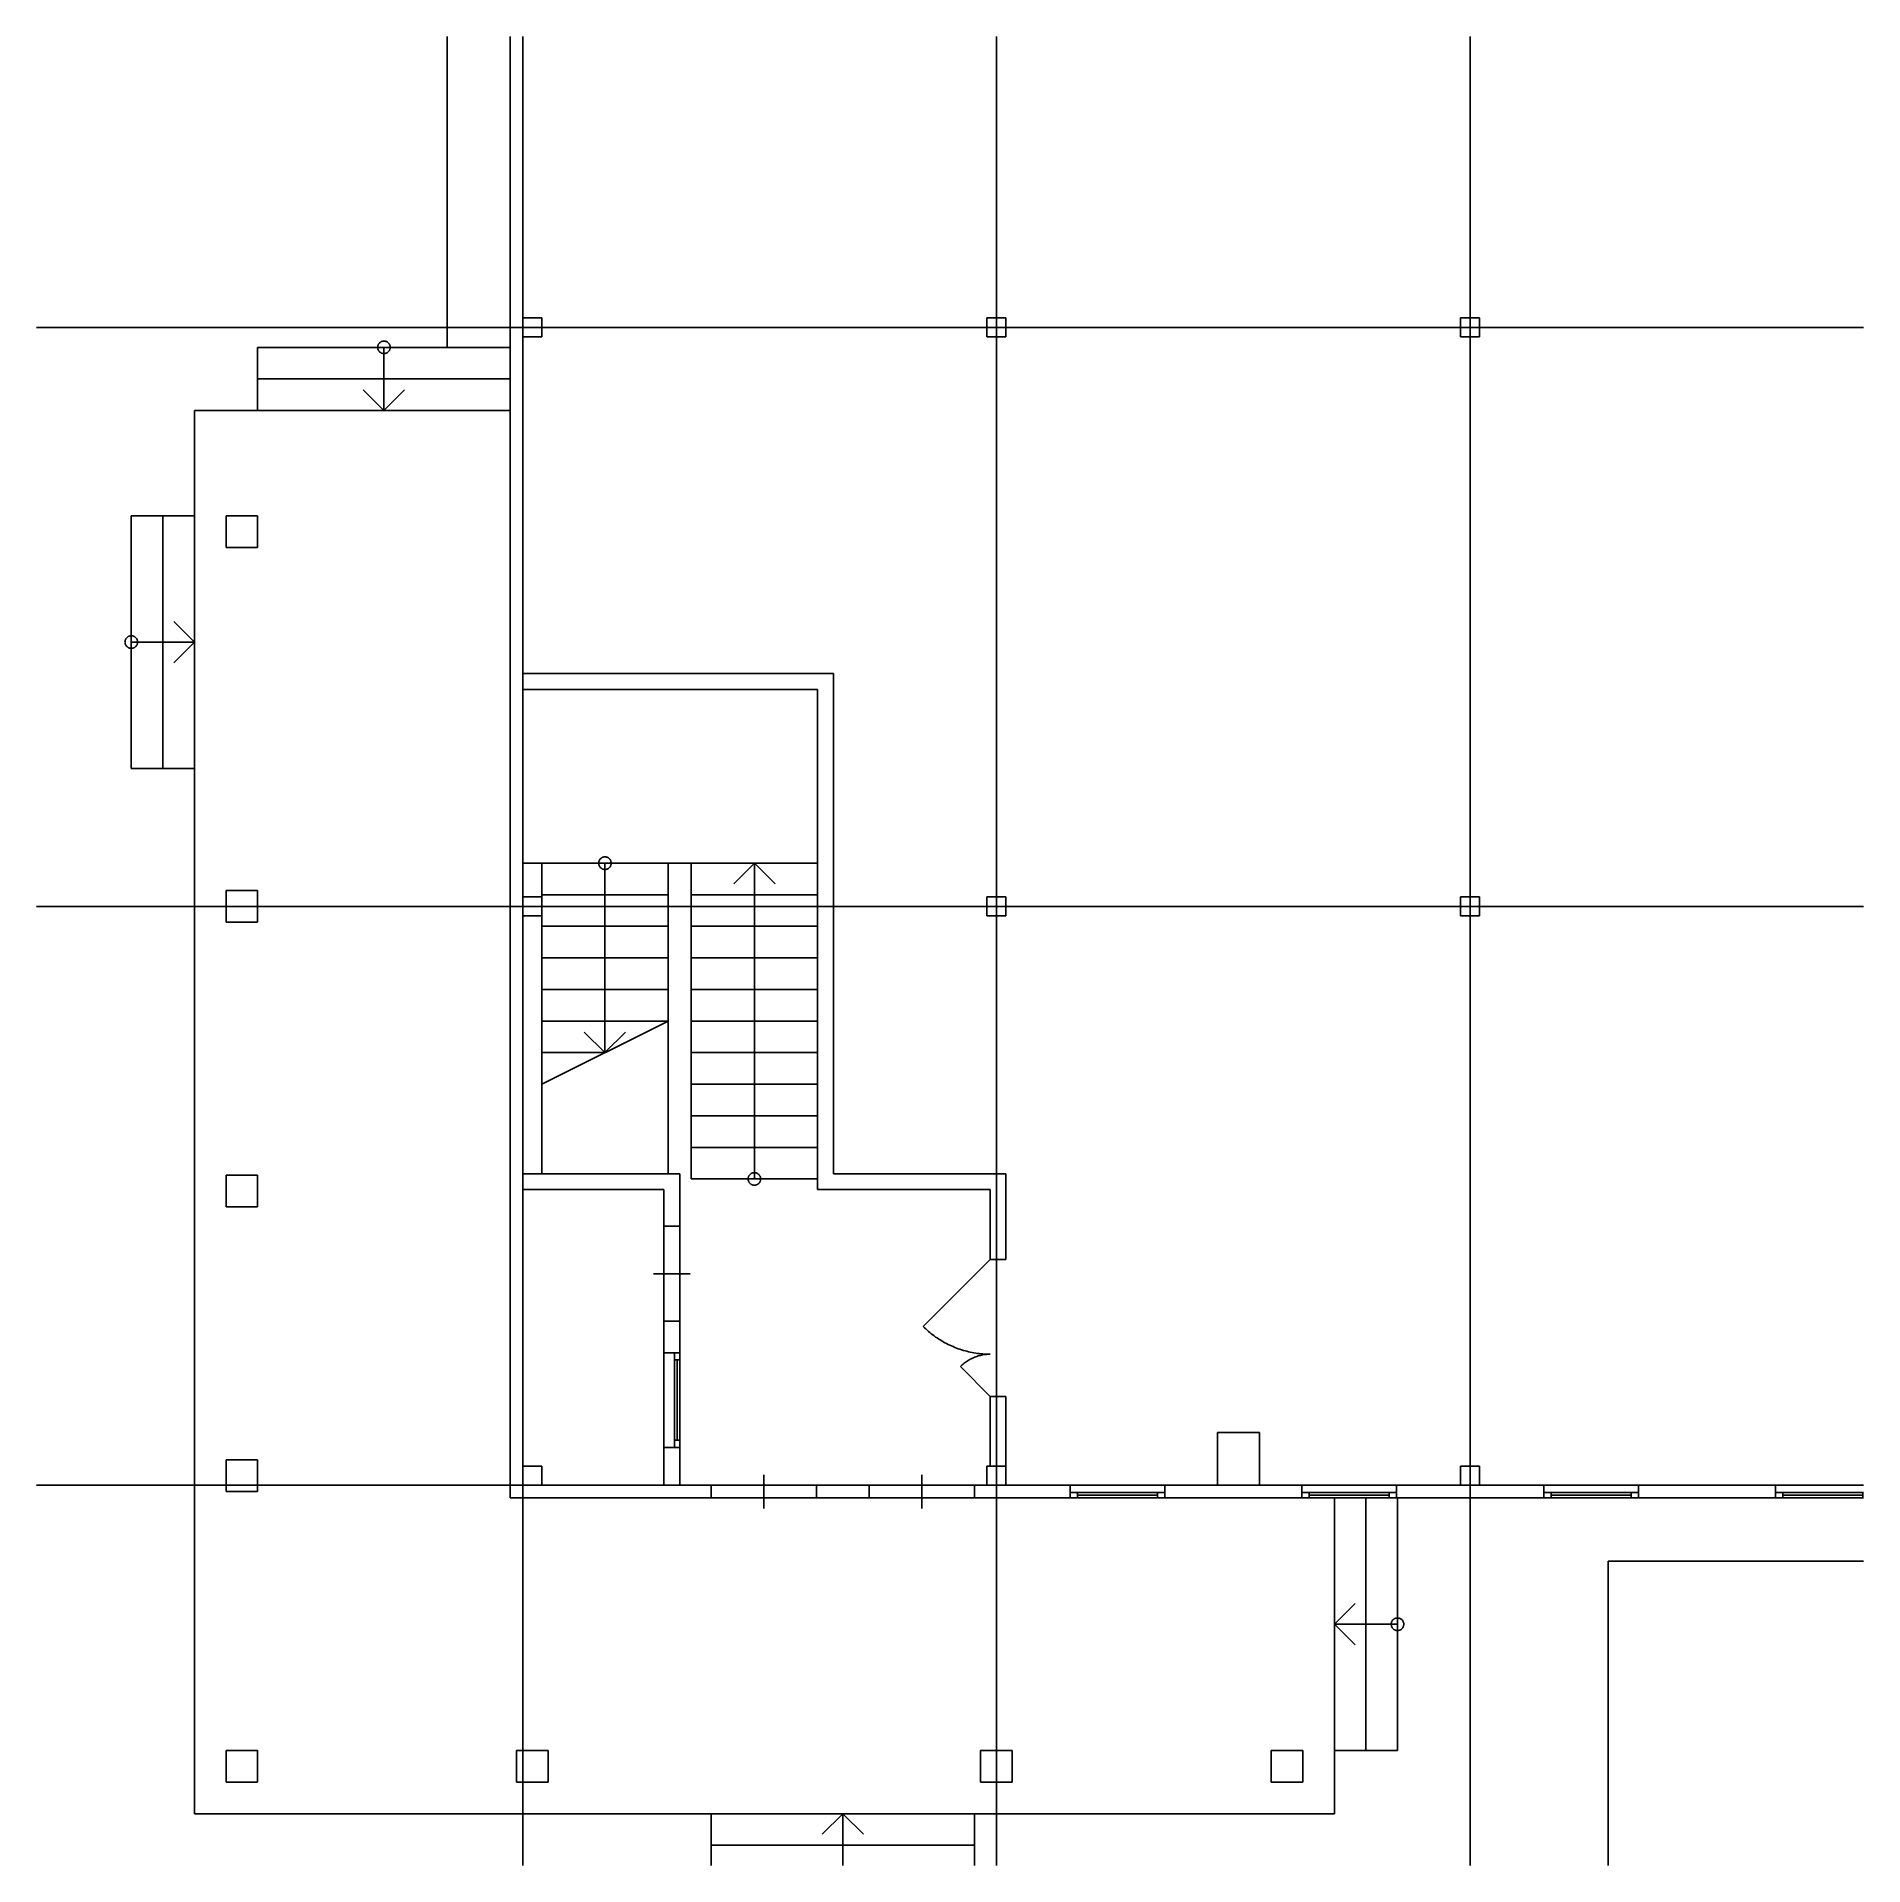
# Model space of a CAD drawing. Extents: x 2 to 2052, y 0 to 2052.
import ezdxf

# ---------------------------------------------------------------- set-up
doc = ezdxf.new("R2010")
doc.units = 0

msp = doc.modelspace()

# ---------------------------------------------------------------- linework, layer by layer
for p, q in [((462.6, 2052), (462.6, 1703.3)), ((533.5, 2052), (533.5, 412.4)), ((547.7, 2052), (547.7, 0)), ((547.7, 2052), (547.7, 1337.2)), ((1079.2, 2052), (1079.2, 0)), ((1610.7, 2052), (1610.7, 0)), ((2, 1725.7), (2052, 1725.7)), ((547.7, 1736.4), (568.9, 1736.4)), ((547.7, 1715.1), (547.7, 1736.4)), ((547.7, 1736.4), (547.7, 1736.4)), ((568.9, 1736.4), (568.9, 1715.1)), ((1068.5, 1736.4), (1089.8, 1736.4)), ((1068.5, 1715.1), (1068.5, 1736.4)), ((1068.5, 1736.4), (1068.5, 1736.4)), ((1089.8, 1736.4), (1089.8, 1715.1)), ((1600, 1736.4), (1621.3, 1736.4)), ((1600, 1715.1), (1600, 1736.4)), ((1600, 1736.4), (1600, 1736.4)), ((1621.3, 1736.4), (1621.3, 1715.1)), ((250, 1632.4), (250, 1703.3)), ((533.5, 1703.3), (250, 1703.3)), ((384.8, 1704.3), (384.7, 1703.8)), ((384.7, 1703.8), (384.7, 1703.3)), ((384.7, 1703.3), (384.7, 1702.8)), ((384.9, 1704.9), (384.8, 1704.3)), ((385, 1705.4), (384.9, 1704.9)), ((385.2, 1705.9), (385, 1705.4)), ((385.4, 1706.4), (385.2, 1705.9)), ((385.7, 1706.8), (385.4, 1706.4)), ((385.9, 1707.3), (385.7, 1706.8)), ((386.3, 1707.7), (385.9, 1707.3)), ((386.6, 1708.1), (386.3, 1707.7)), ((387, 1708.5), (386.6, 1708.1)), ((387.4, 1708.8), (387, 1708.5)), ((387.8, 1709.1), (387.4, 1708.8)), ((388.2, 1709.4), (387.8, 1709.1)), ((388.7, 1709.7), (388.2, 1709.4)), ((389.2, 1709.9), (388.7, 1709.7)), ((389.7, 1710), (389.2, 1709.9)), ((390.2, 1710.2), (389.7, 1710)), ((390.7, 1710.3), (390.2, 1710.2)), ((391.2, 1710.3), (390.7, 1710.3)), ((391.8, 1710.3), (391.2, 1710.3)), ((392.3, 1710.3), (391.8, 1710.3)), ((391.8, 1703.3), (391.8, 1632.4)), ((392.8, 1710.3), (392.3, 1710.3)), ((393.3, 1710.2), (392.8, 1710.3)), ((393.8, 1710), (393.3, 1710.2)), ((394.3, 1709.9), (393.8, 1710)), ((394.8, 1709.7), (394.3, 1709.9)), ((395.3, 1709.4), (394.8, 1709.7)), ((395.7, 1709.1), (395.3, 1709.4)), ((396.2, 1708.8), (395.7, 1709.1)), ((396.6, 1708.5), (396.2, 1708.8)), ((396.9, 1708.1), (396.6, 1708.5)), ((397.3, 1707.7), (396.9, 1708.1)), ((397.6, 1707.3), (397.3, 1707.7)), ((397.9, 1706.8), (397.6, 1707.3)), ((398.1, 1706.4), (397.9, 1706.8)), ((398.3, 1705.9), (398.1, 1706.4)), ((398.5, 1705.4), (398.3, 1705.9)), ((398.6, 1704.9), (398.5, 1705.4)), ((398.7, 1704.3), (398.6, 1704.9)), ((398.8, 1703.8), (398.7, 1704.3)), ((398.8, 1703.3), (398.8, 1703.8)), ((398.8, 1702.8), (398.8, 1703.3)), ((568.9, 1715.1), (547.7, 1715.1)), ((1089.8, 1715.1), (1068.5, 1715.1)), ((1621.3, 1715.1), (1600, 1715.1)), ((384.7, 1702.8), (384.8, 1702.2)), ((384.8, 1702.2), (384.9, 1701.7)), ((384.9, 1701.7), (385, 1701.2)), ((385, 1701.2), (385.2, 1700.7)), ((385.2, 1700.7), (385.4, 1700.2)), ((385.4, 1700.2), (385.7, 1699.8)), ((385.7, 1699.8), (385.9, 1699.3)), ((385.9, 1699.3), (386.3, 1698.9)), ((386.3, 1698.9), (386.6, 1698.5)), ((386.6, 1698.5), (387, 1698.1)), ((387, 1698.1), (387.4, 1697.8)), ((387.4, 1697.8), (387.8, 1697.5)), ((387.8, 1697.5), (388.2, 1697.2)), ((388.2, 1697.2), (388.7, 1696.9)), ((388.7, 1696.9), (389.2, 1696.7)), ((389.2, 1696.7), (389.7, 1696.6)), ((389.7, 1696.6), (390.2, 1696.4)), ((390.2, 1696.4), (390.7, 1696.3)), ((390.7, 1696.3), (391.2, 1696.3)), ((391.2, 1696.3), (391.8, 1696.2)), ((391.8, 1696.2), (392.3, 1696.3)), ((392.3, 1696.3), (392.8, 1696.3)), ((392.8, 1696.3), (393.3, 1696.4)), ((393.3, 1696.4), (393.8, 1696.6)), ((393.8, 1696.6), (394.3, 1696.7)), ((394.3, 1696.7), (394.8, 1696.9)), ((394.8, 1696.9), (395.3, 1697.2)), ((395.3, 1697.2), (395.7, 1697.5)), ((395.7, 1697.5), (396.2, 1697.8)), ((396.2, 1697.8), (396.6, 1698.1)), ((396.6, 1698.1), (396.9, 1698.5)), ((396.9, 1698.5), (397.3, 1698.9)), ((397.3, 1698.9), (397.6, 1699.3)), ((397.6, 1699.3), (397.9, 1699.8)), ((397.9, 1699.8), (398.1, 1700.2)), ((398.1, 1700.2), (398.3, 1700.7)), ((398.3, 1700.7), (398.5, 1701.2)), ((398.5, 1701.2), (398.6, 1701.7)), ((398.6, 1701.7), (398.7, 1702.2)), ((398.7, 1702.2), (398.8, 1702.8)), ((533.5, 1667.9), (250, 1667.9)), ((368.6, 1655.6), (391.8, 1632.4)), ((414.9, 1655.6), (391.8, 1632.4)), ((179.2, 1632.4), (179.2, 58)), ((533.5, 1632.4), (179.2, 1632.4)), ((179.2, 1514.3), (108.3, 1514.3)), ((108.3, 1230.9), (108.3, 1514.3)), ((143.7, 1230.9), (143.7, 1514.3)), ((214.6, 1514.3), (214.6, 1478.9)), ((250, 1514.3), (214.6, 1514.3)), ((250, 1514.3), (250, 1478.9)), ((250, 1478.9), (214.6, 1478.9)), ((156, 1395.8), (179.2, 1372.6)), ((101.7, 1375.2), (101.6, 1374.7)), ((101.9, 1375.6), (101.7, 1375.2)), ((102.2, 1376.1), (101.9, 1375.6)), ((102.5, 1376.6), (102.2, 1376.1)), ((102.8, 1377), (102.5, 1376.6)), ((103.1, 1377.4), (102.8, 1377)), ((103.5, 1377.8), (103.1, 1377.4)), ((103.9, 1378.1), (103.5, 1377.8)), ((104.3, 1378.4), (103.9, 1378.1)), ((104.8, 1378.7), (104.3, 1378.4)), ((105.2, 1378.9), (104.8, 1378.7)), ((105.7, 1379.2), (105.2, 1378.9)), ((106.2, 1379.3), (105.7, 1379.2)), ((106.7, 1379.5), (106.2, 1379.3)), ((107.2, 1379.6), (106.7, 1379.5)), ((107.8, 1379.6), (107.2, 1379.6)), ((108.3, 1379.6), (107.8, 1379.6)), ((108.8, 1379.6), (108.3, 1379.6)), ((109.4, 1379.6), (108.8, 1379.6)), ((109.9, 1379.5), (109.4, 1379.6)), ((110.4, 1379.3), (109.9, 1379.5)), ((110.9, 1379.2), (110.4, 1379.3)), ((111.4, 1378.9), (110.9, 1379.2)), ((111.8, 1378.7), (111.4, 1378.9)), ((112.3, 1378.4), (111.8, 1378.7)), ((112.7, 1378.1), (112.3, 1378.4)), ((113.1, 1377.8), (112.7, 1378.1)), ((113.5, 1377.4), (113.1, 1377.8)), ((113.8, 1377), (113.5, 1377.4)), ((114.1, 1376.6), (113.8, 1377)), ((114.4, 1376.1), (114.1, 1376.6)), ((114.7, 1375.6), (114.4, 1376.1)), ((114.9, 1375.2), (114.7, 1375.6)), ((115, 1374.7), (114.9, 1375.2)), ((101.3, 1373.1), (101.2, 1372.6)), ((101.2, 1372.6), (101.3, 1372.1)), ((101.4, 1374.2), (101.3, 1373.6)), ((101.3, 1373.6), (101.3, 1373.1)), ((101.3, 1372.1), (101.3, 1371.5)), ((101.3, 1371.5), (101.4, 1371)), ((101.6, 1374.7), (101.4, 1374.2)), ((101.4, 1371), (101.6, 1370.5)), ((101.6, 1370.5), (101.7, 1370)), ((101.7, 1370), (101.9, 1369.5)), ((101.9, 1369.5), (102.2, 1369.1)), ((102.2, 1369.1), (102.5, 1368.6)), ((102.5, 1368.6), (102.8, 1368.2)), ((102.8, 1368.2), (103.1, 1367.8)), ((103.1, 1367.8), (103.5, 1367.4)), ((103.5, 1367.4), (103.9, 1367.1)), ((103.9, 1367.1), (104.3, 1366.8)), ((104.3, 1366.8), (104.8, 1366.5)), ((104.8, 1366.5), (105.2, 1366.2)), ((105.2, 1366.2), (105.7, 1366)), ((105.7, 1366), (106.2, 1365.9)), ((106.2, 1365.9), (106.7, 1365.7)), ((106.7, 1365.7), (107.2, 1365.6)), ((107.2, 1365.6), (107.8, 1365.6)), ((107.8, 1365.6), (108.3, 1365.5)), ((108.3, 1372.6), (179.2, 1372.6)), ((108.3, 1365.5), (108.8, 1365.6)), ((108.8, 1365.6), (109.4, 1365.6)), ((109.4, 1365.6), (109.9, 1365.7)), ((109.9, 1365.7), (110.4, 1365.9)), ((110.4, 1365.9), (110.9, 1366)), ((110.9, 1366), (111.4, 1366.2)), ((111.4, 1366.2), (111.8, 1366.5)), ((111.8, 1366.5), (112.3, 1366.8)), ((112.3, 1366.8), (112.7, 1367.1)), ((112.7, 1367.1), (113.1, 1367.4)), ((113.1, 1367.4), (113.5, 1367.8)), ((113.5, 1367.8), (113.8, 1368.2)), ((113.8, 1368.2), (114.1, 1368.6)), ((114.1, 1368.6), (114.4, 1369.1)), ((114.4, 1369.1), (114.7, 1369.5)), ((114.7, 1369.5), (114.9, 1370)), ((114.9, 1370), (115, 1370.5)), ((115.2, 1374.2), (115, 1374.7)), ((115, 1370.5), (115.2, 1371)), ((115.3, 1373.6), (115.2, 1374.2)), ((115.2, 1371), (115.3, 1371.5)), ((115.3, 1373.1), (115.3, 1373.6)), ((115.3, 1372.6), (115.3, 1373.1)), ((115.3, 1372.1), (115.3, 1372.6)), ((115.3, 1371.5), (115.3, 1372.1)), ((156, 1349.4), (179.2, 1372.6)), ((547.7, 1337.2), (896.1, 1337.2)), ((896.1, 1337.2), (896.1, 776.1)), ((547.7, 1319.4), (878.4, 1319.4)), ((547.7, 1319.4), (547.7, 426.5)), ((878.4, 1319.4), (878.4, 758.4)), ((108.3, 1230.9), (179.2, 1230.9)), ((634.3, 1129), (634, 1128.5)), ((634.6, 1129.4), (634.3, 1129)), ((635, 1129.7), (634.6, 1129.4)), ((635.4, 1130.1), (635, 1129.7)), ((635.8, 1130.4), (635.4, 1130.1)), ((636.3, 1130.7), (635.8, 1130.4)), ((636.7, 1130.9), (636.3, 1130.7)), ((637.2, 1131.1), (636.7, 1130.9)), ((637.7, 1131.3), (637.2, 1131.1)), ((638.2, 1131.4), (637.7, 1131.3)), ((638.7, 1131.5), (638.2, 1131.4)), ((639.3, 1131.6), (638.7, 1131.5)), ((639.8, 1131.6), (639.3, 1131.6)), ((640.3, 1131.6), (639.8, 1131.6)), ((640.8, 1131.5), (640.3, 1131.6)), ((641.4, 1131.4), (640.8, 1131.5)), ((641.9, 1131.3), (641.4, 1131.4)), ((642.4, 1131.1), (641.9, 1131.3)), ((642.9, 1130.9), (642.4, 1131.1)), ((643.3, 1130.7), (642.9, 1130.9)), ((643.8, 1130.4), (643.3, 1130.7)), ((644.2, 1130.1), (643.8, 1130.4)), ((644.6, 1129.7), (644.2, 1130.1)), ((645, 1129.4), (644.6, 1129.7)), ((645.3, 1129), (645, 1129.4)), ((645.6, 1128.5), (645.3, 1129)), ((878.4, 1124.6), (547.7, 1124.6)), ((568.9, 1124.6), (568.9, 776.1)), ((632.8, 1125.1), (632.7, 1124.6)), ((632.7, 1124.6), (632.8, 1124)), ((632.9, 1126.1), (632.8, 1125.6)), ((632.8, 1125.6), (632.8, 1125.1)), ((632.8, 1124), (632.8, 1123.5)), ((632.8, 1123.5), (632.9, 1123)), ((633.1, 1126.6), (632.9, 1126.1)), ((632.9, 1123), (633.1, 1122.5)), ((633.2, 1127.1), (633.1, 1126.6)), ((633.1, 1122.5), (633.2, 1122)), ((633.4, 1127.6), (633.2, 1127.1)), ((633.2, 1122), (633.4, 1121.5)), ((633.7, 1128.1), (633.4, 1127.6)), ((633.4, 1121.5), (633.7, 1121)), ((634, 1128.5), (633.7, 1128.1)), ((633.7, 1121), (634, 1120.6)), ((634, 1120.6), (634.3, 1120.2)), ((634.3, 1120.2), (634.6, 1119.8)), ((634.6, 1119.8), (635, 1119.4)), ((635, 1119.4), (635.4, 1119)), ((635.4, 1119), (635.8, 1118.7)), ((635.8, 1118.7), (636.3, 1118.5)), ((636.3, 1118.5), (636.7, 1118.2)), ((636.7, 1118.2), (637.2, 1118)), ((637.2, 1118), (637.7, 1117.8)), ((637.7, 1117.8), (638.2, 1117.7)), ((638.2, 1117.7), (638.7, 1117.6)), ((638.7, 1117.6), (639.3, 1117.5)), ((639.3, 1117.5), (639.8, 1117.5)), ((639.8, 1124.6), (639.8, 912)), ((639.8, 1117.5), (640.3, 1117.5)), ((640.3, 1117.5), (640.8, 1117.6)), ((640.8, 1117.6), (641.4, 1117.7)), ((641.4, 1117.7), (641.9, 1117.8)), ((641.9, 1117.8), (642.4, 1118)), ((642.4, 1118), (642.9, 1118.2)), ((642.9, 1118.2), (643.3, 1118.5)), ((643.3, 1118.5), (643.8, 1118.7)), ((643.8, 1118.7), (644.2, 1119)), ((644.2, 1119), (644.6, 1119.4)), ((644.6, 1119.4), (645, 1119.8)), ((645, 1119.8), (645.3, 1120.2)), ((645.3, 1120.2), (645.6, 1120.6)), ((645.9, 1128.1), (645.6, 1128.5)), ((645.6, 1120.6), (645.9, 1121)), ((646.1, 1127.6), (645.9, 1128.1)), ((645.9, 1121), (646.1, 1121.5)), ((646.4, 1127.1), (646.1, 1127.6)), ((646.1, 1121.5), (646.4, 1122)), ((646.5, 1126.6), (646.4, 1127.1)), ((646.4, 1122), (646.5, 1122.5)), ((646.7, 1126.1), (646.5, 1126.6)), ((646.5, 1122.5), (646.7, 1123)), ((646.8, 1125.6), (646.7, 1126.1)), ((646.7, 1123), (646.8, 1123.5)), ((646.8, 1125.1), (646.8, 1125.6)), ((646.8, 1124.6), (646.8, 1125.1)), ((646.8, 1124), (646.8, 1124.6)), ((646.8, 1123.5), (646.8, 1124)), ((710.7, 1124.6), (710.7, 776.1)), ((736.6, 1124.6), (736.6, 770.2)), ((784.3, 1101.4), (807.5, 1124.6)), ((807.5, 770.2), (807.5, 1124.6)), ((830.7, 1101.4), (807.5, 1124.6)), ((214.6, 1093.8), (214.6, 1058.4)), ((250, 1093.8), (214.6, 1093.8)), ((250, 1093.8), (250, 1058.4)), ((710.7, 1089.1), (568.9, 1089.1)), ((878.4, 1089.1), (736.6, 1089.1)), ((2, 1076.1), (2052, 1076.1)), ((547.7, 1086.8), (568.9, 1086.8)), ((547.7, 1065.5), (547.7, 1086.8)), ((547.7, 1086.8), (547.7, 1086.8)), ((568.9, 1086.8), (568.9, 1065.5)), ((1068.5, 1086.8), (1089.8, 1086.8)), ((1068.5, 1065.5), (1068.5, 1086.8)), ((1068.5, 1086.8), (1068.5, 1086.8)), ((1089.8, 1086.8), (1089.8, 1065.5)), ((1600, 1086.8), (1621.3, 1086.8)), ((1600, 1065.5), (1600, 1086.8)), ((1600, 1086.8), (1600, 1086.8)), ((1621.3, 1086.8), (1621.3, 1065.5)), ((250, 1058.4), (214.6, 1058.4)), ((568.9, 1065.5), (547.7, 1065.5)), ((710.7, 1053.7), (568.9, 1053.7)), ((878.4, 1053.7), (736.6, 1053.7)), ((1089.8, 1065.5), (1068.5, 1065.5)), ((1621.3, 1065.5), (1600, 1065.5)), ((710.7, 1018.3), (568.9, 1018.3)), ((878.4, 1018.3), (736.6, 1018.3)), ((710.7, 982.8), (568.9, 982.8)), ((878.4, 982.8), (736.6, 982.8)), ((710.7, 947.4), (568.9, 947.4)), ((568.9, 876.5), (710.7, 947.4)), ((878.4, 947.4), (736.6, 947.4)), ((616.6, 935.1), (639.8, 912)), ((663, 935.1), (639.8, 912)), ((639.8, 912), (568.9, 912)), ((878.4, 912), (736.6, 912)), ((878.4, 876.5), (736.6, 876.5)), ((878.4, 841.1), (736.6, 841.1)), ((878.4, 805.7), (736.6, 805.7)), ((250, 774.4), (214.6, 774.4)), ((214.6, 774.4), (214.6, 738.9)), ((250, 738.9), (250, 774.4)), ((250, 774.4), (250, 774.4)), ((547.7, 776.1), (723.7, 776.1)), ((723.7, 717.1), (723.7, 776.1)), ((878.4, 770.2), (736.6, 770.2)), ((800.6, 771.8), (800.5, 771.3)), ((800.5, 771.3), (800.5, 770.8)), ((800.5, 770.8), (800.5, 770.2)), ((800.5, 770.2), (800.5, 769.7)), ((800.5, 769.7), (800.5, 769.2)), ((800.5, 769.2), (800.6, 768.7)), ((800.8, 772.3), (800.6, 771.8)), ((800.6, 768.7), (800.8, 768.1)), ((800.9, 772.8), (800.8, 772.3)), ((800.8, 768.1), (800.9, 767.7)), ((801.2, 773.3), (800.9, 772.8)), ((800.9, 767.7), (801.2, 767.2)), ((801.4, 773.8), (801.2, 773.3)), ((801.2, 767.2), (801.4, 766.7)), ((801.7, 774.2), (801.4, 773.8)), ((801.4, 766.7), (801.7, 766.3)), ((802, 774.6), (801.7, 774.2)), ((801.7, 766.3), (802, 765.8)), ((802.3, 775), (802, 774.6)), ((802, 765.8), (802.3, 765.4)), ((802.7, 775.4), (802.3, 775)), ((802.3, 765.4), (802.7, 765.1)), ((803.1, 775.7), (802.7, 775.4)), ((802.7, 765.1), (803.1, 764.7)), ((803.5, 776.1), (803.1, 775.7)), ((803.1, 764.7), (803.5, 764.4)), ((804, 776.3), (803.5, 776.1)), ((803.5, 764.4), (804, 764.1)), ((804.5, 776.6), (804, 776.3)), ((804, 764.1), (804.5, 763.9)), ((804.9, 776.8), (804.5, 776.6)), ((804.5, 763.9), (804.9, 763.7)), ((805.4, 777), (804.9, 776.8)), ((804.9, 763.7), (805.4, 763.5)), ((805.9, 777.1), (805.4, 777)), ((805.4, 763.5), (805.9, 763.4)), ((806.5, 777.2), (805.9, 777.1)), ((805.9, 763.4), (806.5, 763.3)), ((807, 777.3), (806.5, 777.2)), ((806.5, 763.3), (807, 763.2)), ((807.5, 777.3), (807, 777.3)), ((807, 763.2), (807.5, 763.2)), ((808, 777.3), (807.5, 777.3)), ((807.5, 763.2), (808, 763.2)), ((808.6, 777.2), (808, 777.3)), ((808, 763.2), (808.6, 763.3)), ((809.1, 777.1), (808.6, 777.2)), ((808.6, 763.3), (809.1, 763.4)), ((809.6, 777), (809.1, 777.1)), ((809.1, 763.4), (809.6, 763.5)), ((810.1, 776.8), (809.6, 777)), ((809.6, 763.5), (810.1, 763.7)), ((810.6, 776.6), (810.1, 776.8)), ((810.1, 763.7), (810.6, 763.9)), ((811, 776.3), (810.6, 776.6)), ((810.6, 763.9), (811, 764.1)), ((811.5, 776.1), (811, 776.3)), ((811, 764.1), (811.5, 764.4)), ((811.9, 775.7), (811.5, 776.1)), ((811.5, 764.4), (811.9, 764.7)), ((812.3, 775.4), (811.9, 775.7)), ((811.9, 764.7), (812.3, 765.1)), ((812.7, 775), (812.3, 775.4)), ((812.3, 765.1), (812.7, 765.4)), ((813, 774.6), (812.7, 775)), ((812.7, 765.4), (813, 765.8)), ((813.3, 774.2), (813, 774.6)), ((813, 765.8), (813.3, 766.3)), ((813.6, 773.8), (813.3, 774.2)), ((813.3, 766.3), (813.6, 766.7)), ((813.9, 773.3), (813.6, 773.8)), ((813.6, 766.7), (813.9, 767.2)), ((814.1, 772.8), (813.9, 773.3)), ((813.9, 767.2), (814.1, 767.7)), ((814.2, 772.3), (814.1, 772.8)), ((814.1, 767.7), (814.2, 768.1)), ((814.4, 771.8), (814.2, 772.3)), ((814.2, 768.1), (814.4, 768.7)), ((814.5, 771.3), (814.4, 771.8)), ((814.4, 768.7), (814.5, 769.2)), ((814.5, 770.8), (814.5, 771.3)), ((814.6, 770.2), (814.5, 770.8)), ((814.5, 769.7), (814.6, 770.2)), ((814.5, 769.2), (814.5, 769.7)), ((896.1, 776.1), (1089.8, 776.1)), ((1089.8, 679.9), (1089.8, 776.1)), ((214.6, 738.9), (250, 738.9)), ((547.7, 758.4), (705.9, 758.4)), ((705.9, 717.1), (705.9, 758.4)), ((878.4, 758.4), (1072.1, 758.4)), ((1072.1, 679.9), (1072.1, 758.4)), ((705.9, 717.1), (723.7, 717.1)), ((705.9, 610.8), (705.9, 717.1)), ((705.9, 717.1), (723.7, 717.1)), ((723.7, 717.1), (723.7, 610.8)), ((1072.1, 679.9), (996.9, 604.7)), ((1072.1, 679.9), (1089.8, 679.9)), ((694.1, 663.9), (735.5, 663.9)), ((705.9, 610.8), (723.7, 610.8)), ((705.9, 575.3), (705.9, 610.8)), ((723.7, 610.8), (705.9, 610.8)), ((705.9, 610.8), (705.9, 610.8)), ((723.7, 610.8), (723.7, 567.1)), ((996.9, 604.7), (998.4, 603.3)), ((998.4, 603.3), (999.8, 601.9)), ((999.8, 601.9), (1001.4, 600.5)), ((1001.4, 600.5), (1002.9, 599.2)), ((1002.9, 599.2), (1004.4, 597.9)), ((1004.4, 597.9), (1006, 596.6)), ((1006, 596.6), (1007.6, 595.3)), ((1007.6, 595.3), (1009.3, 594.1)), ((705.9, 575.3), (723.7, 575.3)), ((705.9, 575.3), (705.9, 469)), ((723.7, 575.3), (705.9, 575.3)), ((705.9, 575.3), (705.9, 575.3)), ((717.7, 567.1), (717.7, 575.3)), ((723.7, 469), (723.7, 575.3)), ((723.7, 575.3), (723.7, 575.3)), ((1009.3, 594.1), (1010.9, 592.9)), ((1010.9, 592.9), (1012.6, 591.8)), ((1012.6, 591.8), (1014.3, 590.6)), ((1014.3, 590.6), (1016, 589.6)), ((1016, 589.6), (1017.8, 588.5)), ((1017.8, 588.5), (1019.5, 587.5)), ((1019.5, 587.5), (1021.3, 586.5)), ((1021.3, 586.5), (1023.1, 585.5)), ((1023.1, 585.5), (1024.9, 584.6)), ((1024.9, 584.6), (1026.7, 583.7)), ((1026.7, 583.7), (1028.6, 582.9)), ((1028.6, 582.9), (1030.5, 582.1)), ((1030.5, 582.1), (1032.3, 581.3)), ((1032.3, 581.3), (1034.2, 580.5)), ((1034.2, 580.5), (1036.1, 579.8)), ((1036.1, 579.8), (1038.1, 579.2)), ((1038.1, 579.2), (1040, 578.5)), ((1040, 578.5), (1042, 577.9)), ((1042, 577.9), (1043.9, 577.4)), ((1043.9, 577.4), (1045.9, 576.9)), ((1045.9, 576.9), (1047.9, 576.4)), ((1047.9, 576.4), (1049.8, 575.9)), ((1049.8, 575.9), (1051.8, 575.5)), ((1051.8, 575.5), (1053.8, 575.1)), ((1053.8, 575.1), (1055.9, 574.8)), ((1055.9, 574.8), (1057.9, 574.5)), ((720.7, 567.1), (717.7, 567.1)), ((717.7, 567.1), (717.7, 477.3)), ((723.7, 567.1), (717.7, 567.1)), ((720.7, 477.3), (720.7, 567.1)), ((1039.7, 560.7), (1038.7, 559.7)), ((1072.1, 526.3), (1038.7, 559.7)), ((1040.7, 561.6), (1039.7, 560.7)), ((1041.7, 562.5), (1040.7, 561.6)), ((1042.8, 563.4), (1041.7, 562.5)), ((1043.9, 564.2), (1042.8, 563.4)), ((1045, 565), (1043.9, 564.2)), ((1046.1, 565.8), (1045, 565)), ((1047.3, 566.5), (1046.1, 565.8)), ((1048.5, 567.2), (1047.3, 566.5)), ((1049.7, 567.9), (1048.5, 567.2)), ((1050.9, 568.5), (1049.7, 567.9)), ((1052.1, 569.1), (1050.9, 568.5)), ((1053.4, 569.7), (1052.1, 569.1)), ((1054.6, 570.2), (1053.4, 569.7)), ((1055.9, 570.7), (1054.6, 570.2)), ((1057.2, 571.2), (1055.9, 570.7)), ((1058.5, 571.6), (1057.2, 571.2)), ((1057.9, 574.5), (1059.9, 574.3)), ((1059.9, 572), (1058.5, 571.6)), ((1059.9, 574.3), (1061.9, 574.1)), ((1061.2, 572.3), (1059.9, 572)), ((1062.5, 572.6), (1061.2, 572.3)), ((1061.9, 574.1), (1063.9, 573.9)), ((1063.9, 572.9), (1062.5, 572.6)), ((1063.9, 573.9), (1066, 573.7)), ((1065.2, 573.1), (1063.9, 572.9)), ((1066.6, 573.3), (1065.2, 573.1)), ((1066, 573.7), (1068, 573.7)), ((1068, 573.4), (1066.6, 573.3)), ((1068, 573.7), (1070, 573.6)), ((1069.3, 573.5), (1068, 573.4)), ((1070.7, 573.6), (1069.3, 573.5)), ((1070, 573.6), (1072.1, 573.6)), ((1072.1, 573.6), (1070.7, 573.6)), ((1072.1, 447.8), (1072.1, 526.3)), ((1072.1, 526.3), (1089.8, 526.3)), ((1089.8, 447.8), (1089.8, 526.3)), ((717.7, 469), (717.7, 477.3)), ((717.7, 477.3), (723.7, 477.3)), ((717.7, 477.3), (720.7, 477.3)), ((720.7, 477.3), (720.7, 477.3)), ((723.7, 426.5), (723.7, 477.3)), ((723.7, 477.3), (723.7, 477.3)), ((1327.2, 426.5), (1327.2, 485.6)), ((1327.2, 485.6), (1374.4, 485.6)), ((1374.4, 426.5), (1374.4, 485.6)), ((214.6, 454.9), (214.6, 419.4)), ((250, 454.9), (214.6, 454.9)), ((250, 454.9), (250, 419.4)), ((705.9, 426.5), (705.9, 469)), ((705.9, 469), (723.7, 469)), ((705.9, 469), (723.7, 469)), ((547.7, 447.8), (568.9, 447.8)), ((547.7, 426.5), (547.7, 447.8)), ((547.7, 447.8), (547.7, 447.8)), ((568.9, 447.8), (568.9, 426.5)), ((818.1, 438.3), (818.1, 400.5)), ((995.3, 438.3), (995.3, 400.5)), ((1068.5, 447.8), (1089.8, 447.8)), ((1068.5, 426.5), (1068.5, 447.8)), ((1068.5, 447.8), (1068.5, 447.8)), ((1089.8, 447.8), (1089.8, 426.5)), ((1600, 447.8), (1621.3, 447.8)), ((1600, 426.5), (1600, 447.8)), ((1600, 447.8), (1600, 447.8)), ((1621.3, 447.8), (1621.3, 426.5)), ((2, 426.5), (2052, 426.5)), ((250, 419.4), (214.6, 419.4)), ((533.5, 412.4), (759.1, 412.4)), ((547.7, 426.5), (759.1, 426.5)), ((568.9, 426.5), (547.7, 426.5)), ((759.1, 412.4), (759.1, 426.5)), ((877.2, 426.5), (759.1, 426.5)), ((759.1, 426.5), (759.1, 412.4)), ((759.1, 412.4), (877.2, 412.4)), ((759.1, 412.4), (759.1, 412.4)), ((877.2, 412.4), (877.2, 426.5)), ((877.2, 426.5), (936.3, 426.5)), ((877.2, 412.4), (877.2, 426.5)), ((877.2, 412.4), (936.3, 412.4)), ((936.3, 426.5), (936.3, 412.4)), ((1054.4, 426.5), (936.3, 426.5)), ((936.3, 426.5), (936.3, 412.4)), ((936.3, 412.4), (1054.4, 412.4)), ((936.3, 412.4), (936.3, 412.4)), ((1054.4, 426.5), (1054.4, 412.4)), ((1054.4, 426.5), (1161.8, 426.5)), ((1054.4, 412.4), (1054.4, 426.5)), ((1054.4, 412.4), (1170.1, 412.4)), ((1089.8, 426.5), (1068.5, 426.5)), ((1161.8, 426.5), (1161.8, 412.4)), ((1161.8, 412.4), (1161.8, 426.5)), ((1161.8, 426.5), (1268.1, 426.5)), ((1161.8, 418.3), (1170.1, 418.3)), ((1268.1, 412.4), (1161.8, 412.4)), ((1170.1, 418.3), (1170.1, 412.4)), ((1259.9, 418.3), (1170.1, 418.3)), ((1170.1, 418.3), (1170.1, 415.3)), ((1170.1, 415.3), (1259.9, 415.3)), ((1170.1, 415.3), (1170.1, 415.3)), ((1170.1, 412.4), (1170.1, 412.4)), ((1259.9, 415.3), (1259.9, 418.3)), ((1259.9, 412.4), (1259.9, 418.3)), ((1259.9, 418.3), (1268.1, 418.3)), ((1430, 412.4), (1259.9, 412.4)), ((1268.1, 426.5), (1268.1, 412.4)), ((1268.1, 426.5), (1421.7, 426.5)), ((1268.1, 426.5), (1268.1, 412.4)), ((1268.1, 426.5), (1268.1, 426.5)), ((1268.1, 412.4), (1268.1, 412.4)), ((1421.7, 426.5), (1421.7, 412.4)), ((1421.7, 412.4), (1421.7, 426.5)), ((1421.7, 426.5), (1528, 426.5)), ((1421.7, 418.3), (1430, 418.3)), ((1528, 412.4), (1421.7, 412.4)), ((1430, 418.3), (1430, 412.4)), ((1519.7, 418.3), (1430, 418.3)), ((1430, 418.3), (1430, 415.3)), ((1430, 415.3), (1519.7, 415.3)), ((1430, 415.3), (1430, 415.3)), ((1430, 412.4), (1430, 412.4)), ((1458.3, 58), (1458.3, 412.4)), ((1493.7, 128.9), (1493.7, 412.4)), ((1519.7, 415.3), (1519.7, 418.3)), ((1519.7, 412.4), (1519.7, 418.3)), ((1519.7, 418.3), (1528, 418.3)), ((1701.6, 412.4), (1519.7, 412.4)), ((1528, 426.5), (1528, 412.4)), ((1528, 426.5), (1693.3, 426.5)), ((1528, 426.5), (1528, 412.4)), ((1528, 426.5), (1528, 426.5)), ((1528, 412.4), (1528, 412.4)), ((1529.2, 128.9), (1529.2, 412.4)), ((1621.3, 426.5), (1600, 426.5)), ((1693.3, 426.5), (1693.3, 412.4)), ((1693.3, 412.4), (1693.3, 426.5)), ((1693.3, 426.5), (1799.6, 426.5)), ((1693.3, 418.3), (1701.6, 418.3)), ((1799.6, 412.4), (1693.3, 412.4)), ((1701.6, 418.3), (1701.6, 412.4)), ((1791.4, 418.3), (1701.6, 418.3)), ((1701.6, 418.3), (1701.6, 415.3)), ((1701.6, 415.3), (1791.4, 415.3)), ((1701.6, 415.3), (1701.6, 415.3)), ((1701.6, 412.4), (1701.6, 412.4)), ((1791.4, 415.3), (1791.4, 418.3)), ((1791.4, 412.4), (1791.4, 418.3)), ((1791.4, 418.3), (1799.6, 418.3)), ((1961.4, 412.4), (1791.4, 412.4)), ((1799.6, 426.5), (1799.6, 412.4)), ((1799.6, 426.5), (1953.2, 426.5)), ((1799.6, 426.5), (1799.6, 412.4)), ((1799.6, 426.5), (1799.6, 426.5)), ((1799.6, 412.4), (1799.6, 412.4)), ((1953.2, 426.5), (1953.2, 412.4)), ((1953.2, 412.4), (1953.2, 426.5)), ((1953.2, 426.5), (2052, 426.5)), ((1953.2, 418.3), (1961.4, 418.3)), ((2052, 412.4), (1953.2, 412.4)), ((1961.4, 418.3), (1961.4, 412.4)), ((2051.2, 418.3), (1961.4, 418.3)), ((1961.4, 418.3), (1961.4, 415.3)), ((1961.4, 415.3), (2051.2, 415.3)), ((1961.4, 415.3), (1961.4, 415.3)), ((1961.4, 412.4), (1961.4, 412.4)), ((2051.2, 415.3), (2051.2, 418.3)), ((2051.2, 412.4), (2051.2, 418.3)), ((2051.2, 418.3), (2052, 418.3)), ((2052, 412.4), (2051.2, 412.4)), ((1765.4, 341.5), (2052, 341.5)), ((1765.4, 0), (1765.4, 341.5)), ((1481.5, 293.8), (1458.3, 270.6)), ((1529.2, 270.6), (1458.3, 270.6)), ((1481.5, 247.5), (1458.3, 270.6)), ((1522.2, 271.7), (1522.1, 271.1)), ((1522.1, 271.1), (1522.1, 270.6)), ((1522.1, 270.6), (1522.1, 270.1)), ((1522.1, 270.1), (1522.2, 269.6)), ((1522.3, 272.2), (1522.2, 271.7)), ((1522.2, 269.6), (1522.3, 269.1)), ((1522.4, 272.7), (1522.3, 272.2)), ((1522.3, 269.1), (1522.4, 268.5)), ((1522.6, 273.2), (1522.4, 272.7)), ((1522.4, 268.5), (1522.6, 268)), ((1522.8, 273.7), (1522.6, 273.2)), ((1522.6, 268), (1522.8, 267.6)), ((1523.1, 274.1), (1522.8, 273.7)), ((1522.8, 267.6), (1523.1, 267.1)), ((1523.3, 274.6), (1523.1, 274.1)), ((1523.1, 267.1), (1523.3, 266.6)), ((1523.7, 275), (1523.3, 274.6)), ((1524, 275.4), (1523.7, 275)), ((1524.4, 275.8), (1524, 275.4)), ((1524.8, 276.1), (1524.4, 275.8)), ((1525.2, 276.4), (1524.8, 276.1)), ((1525.6, 276.7), (1525.2, 276.4)), ((1526.1, 277), (1525.6, 276.7)), ((1526.6, 277.2), (1526.1, 277)), ((1527.1, 277.4), (1526.6, 277.2)), ((1527.6, 277.5), (1527.1, 277.4)), ((1528.1, 277.6), (1527.6, 277.5)), ((1528.6, 277.7), (1528.1, 277.6)), ((1529.2, 277.7), (1528.6, 277.7)), ((1529.7, 277.7), (1529.2, 277.7)), ((1530.2, 277.6), (1529.7, 277.7)), ((1530.7, 277.5), (1530.2, 277.6)), ((1531.2, 277.4), (1530.7, 277.5)), ((1531.7, 277.2), (1531.2, 277.4)), ((1532.2, 277), (1531.7, 277.2)), ((1532.7, 276.7), (1532.2, 277)), ((1533.1, 276.4), (1532.7, 276.7)), ((1533.6, 276.1), (1533.1, 276.4)), ((1534, 275.8), (1533.6, 276.1)), ((1534.3, 275.4), (1534, 275.8)), ((1534.7, 275), (1534.3, 275.4)), ((1535, 274.6), (1534.7, 275)), ((1535.3, 274.1), (1535, 274.6)), ((1535, 266.6), (1535.3, 267.1)), ((1535.5, 273.7), (1535.3, 274.1)), ((1535.3, 267.1), (1535.5, 267.6)), ((1535.7, 273.2), (1535.5, 273.7)), ((1535.5, 267.6), (1535.7, 268)), ((1535.9, 272.7), (1535.7, 273.2)), ((1535.7, 268), (1535.9, 268.5)), ((1536, 272.2), (1535.9, 272.7)), ((1535.9, 268.5), (1536, 269.1)), ((1536.1, 271.7), (1536, 272.2)), ((1536, 269.1), (1536.1, 269.6)), ((1536.2, 271.1), (1536.1, 271.7)), ((1536.1, 269.6), (1536.2, 270.1)), ((1536.2, 270.6), (1536.2, 271.1)), ((1536.2, 270.1), (1536.2, 270.6)), ((1523.3, 266.6), (1523.7, 266.2)), ((1523.7, 266.2), (1524, 265.8)), ((1524, 265.8), (1524.4, 265.5)), ((1524.4, 265.5), (1524.8, 265.1)), ((1524.8, 265.1), (1525.2, 264.8)), ((1525.2, 264.8), (1525.6, 264.5)), ((1525.6, 264.5), (1526.1, 264.3)), ((1526.1, 264.3), (1526.6, 264.1)), ((1526.6, 264.1), (1527.1, 263.9)), ((1527.1, 263.9), (1527.6, 263.7)), ((1527.6, 263.7), (1528.1, 263.6)), ((1528.1, 263.6), (1528.6, 263.6)), ((1528.6, 263.6), (1529.2, 263.6)), ((1529.2, 263.6), (1529.7, 263.6)), ((1529.7, 263.6), (1530.2, 263.6)), ((1530.2, 263.6), (1530.7, 263.7)), ((1530.7, 263.7), (1531.2, 263.9)), ((1531.2, 263.9), (1531.7, 264.1)), ((1531.7, 264.1), (1532.2, 264.3)), ((1532.2, 264.3), (1532.7, 264.5)), ((1532.7, 264.5), (1533.1, 264.8)), ((1533.1, 264.8), (1533.6, 265.1)), ((1533.6, 265.1), (1534, 265.5)), ((1534, 265.5), (1534.3, 265.8)), ((1534.3, 265.8), (1534.7, 266.2)), ((1534.7, 266.2), (1535, 266.6)), ((214.6, 128.9), (250, 128.9)), ((214.6, 93.5), (214.6, 128.9)), ((214.6, 128.9), (214.6, 128.9)), ((250, 128.9), (250, 93.5)), ((540.6, 128.9), (576, 128.9)), ((540.6, 128.9), (540.6, 93.5)), ((576, 128.9), (576, 93.5)), ((1061.4, 128.9), (1096.9, 128.9)), ((1061.4, 128.9), (1061.4, 93.5)), ((1096.9, 128.9), (1096.9, 93.5)), ((1422.9, 128.9), (1387.4, 128.9)), ((1387.4, 128.9), (1387.4, 93.5)), ((1422.9, 93.5), (1422.9, 128.9)), ((1422.9, 128.9), (1422.9, 128.9)), ((1529.2, 128.9), (1458.3, 128.9)), ((250, 93.5), (214.6, 93.5)), ((540.6, 93.5), (576, 93.5)), ((1061.4, 93.5), (1096.9, 93.5)), ((1387.4, 93.5), (1422.9, 93.5)), ((179.2, 58), (1458.3, 58)), ((759.1, 58), (759.1, 0)), ((883.6, 34.9), (906.7, 58)), ((906.7, 0), (906.7, 58)), ((929.9, 34.9), (906.7, 58)), ((1054.4, 58), (1054.4, 0)), ((759.1, 22.6), (1054.4, 22.6))]:
    msp.add_line(p, q)

doc.saveas('drawing.dxf')
